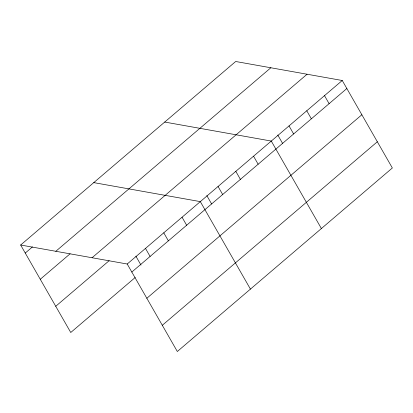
<?xml version="1.0" encoding="UTF-8"?>
<svg xmlns="http://www.w3.org/2000/svg" width="413" height="413" viewBox="0 0 413 413"><rect width="100%" height="100%" fill="white"/><g stroke="black" fill="none" stroke-linecap="round" stroke-linejoin="round"><path stroke-width="0.62" d="M20.65 245.017L235.678 61.496L342.248 80.499L392.35 167.983L177.322 351.504L127.214 264.015L20.65 245.017L70.752 332.501L135.206 277.495M25.25 253.05L32.467 246.891M55.817 251.285L270.845 67.768M40.267 279.271L70.086 253.819M92.047 257.748L307.081 74.226M55.74 306.281L109.125 260.717M127.214 264.015L342.248 80.499M131.814 272.048L346.848 88.527M146.832 298.269L361.86 114.747M162.304 325.284L377.332 141.762M164.72 122.057L271.284 141.06L321.391 228.544M93.761 182.618L200.326 201.621L250.433 289.105M324.504 95.635L329.104 103.668M306.766 110.777L311.366 118.81M289.028 125.919L293.628 133.951M277.794 135.036L282.59 143.404M253.546 156.197L258.146 164.229M235.808 171.338L240.407 179.371M218.064 186.48L222.664 194.513M206.836 195.597L211.626 203.965M182.05 217.217L186.65 225.25M163.77 232.818L168.37 240.851M145.495 248.414L150.095 256.447M135.877 256.158L140.988 265.084"/></g></svg>
